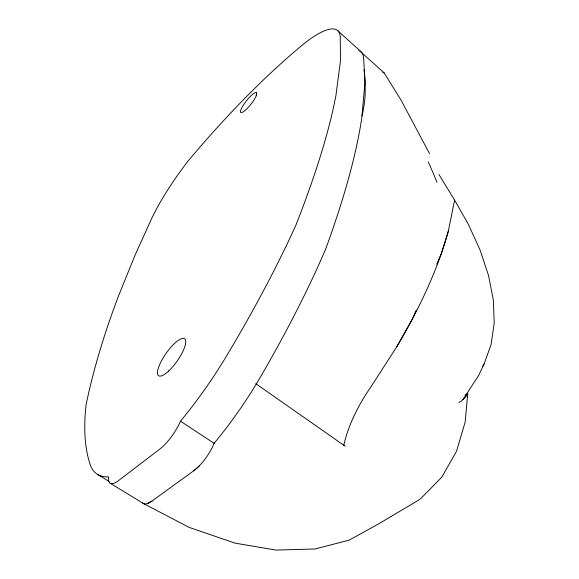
<?xml version="1.0" encoding="UTF-8"?>
<svg xmlns="http://www.w3.org/2000/svg" width="579" height="579" viewBox="0 0 579 579"><rect width="100%" height="100%" fill="white"/><g stroke="black" fill="none" stroke-linecap="round" stroke-linejoin="round"><path stroke-width="0.87" d="M464.959 395.139L467.738 393.742L465.154 422.105L456.498 451.273L441.799 477.139L420.759 498.555L418.306 500.35L377.58 524.48L349.173 540.127L315.005 548.986L278.485 550.014L275.807 550.05L235.081 543.145L189.145 527.397L143.874 503.744M436.718 264.147L441.089 254.304L448.349 231.064L454.602 200.11L438.918 174.474M256.244 95.781L256.613 92.647A12.702 2.83 -51.6 0 0 244.345 103.627A12.702 2.83 -51.6 0 0 243.368 111.776A12.702 2.83 -51.6 0 0 256.244 95.781L256.613 92.647M462.99 399.459L478.565 375.619L484.08 364.01L491.093 344.548L494.205 323.096L493.322 299.973L488.502 275.38L480.085 250.085L468.549 224.695L454.602 200.11M416.315 310.083L412.313 319.109L396.876 346.597L370.213 387.981A99.776 48.708 -53.6 0 0 343.825 445.258A55.157 36.231 8.6 0 1 345.236 446.279M467.875 394.067L466.5 396A86.792 5.703 -35.2 0 1 460.906 401.413L458.901 402.362M482.683 366.283L484.08 364.01M199.306 465.885L193.719 470.799L152.038 501.023L147.413 503.556M382.755 72.201L384.21 72.983L400.929 99.921L429.56 153.638M97.663 474.476A164.849 49.765 -54.5 0 0 108.599 476.857A27.893 8.642 -56.8 0 0 118.644 480.527L159.775 449.101A28.668 9.329 -56.2 0 0 180.51 421.201A161.816 47.594 -55 0 0 202.889 392.026A162.438 47.753 -55 0 0 227.156 354.985A432.672 102.78 -55.4 0 0 295.739 225.557A679.746 141.862 -57 0 0 335.921 95.557L340.51 60.621L340.249 36.535A103.721 25.049 -51.4 0 0 306.827 41.435A355.593 101.383 -53.4 0 0 187.82 161.367A97.735 22.675 -52.5 0 0 151.799 218.24L135.117 255.028L118.196 296.766A2617.797 757.426 -34.1 0 0 86.119 404.612A608.833 189.847 -48 0 0 90.092 464.351A165.536 49.968 -54.5 0 0 97.663 474.476L109.084 481.453M110.596 483.472L143.722 503.694M180.51 421.201L214.114 443.326A159.609 51.676 -55.2 0 0 236.181 414.615A160.224 51.849 -55.2 0 0 259.855 377.993A427.541 112.015 -55.6 0 0 325.637 249.158A671.343 154.658 -57.3 0 0 361.766 118.007L364.987 82.356L363.612 57.553A102.555 27.329 -51.2 0 0 361.144 51.799L338.129 31.056M255.766 383.66L343.825 445.258M359.023 50.279L384.21 72.983M152.038 501.023A27.488 9.365 -57.2 0 1 142.622 502.963M214.404 442.617A28.233 10.096 -56.5 0 1 193.719 470.799M428.221 161.888A259.508 73.092 76.3 0 1 436.964 182.211M362.056 115.945A271.768 73.526 -53.7 0 0 365.038 96.809A597.072 143.563 -56.9 0 0 364.003 69.777M448.349 231.064A260.376 94.319 -53.9 0 1 396.876 346.597M168.677 371.016A22.61 6.745 -54.9 0 0 185.056 339.12A22.61 6.745 -54.9 0 0 161.15 361.47A22.61 6.745 -54.9 0 0 168.677 371.016"/></g></svg>
